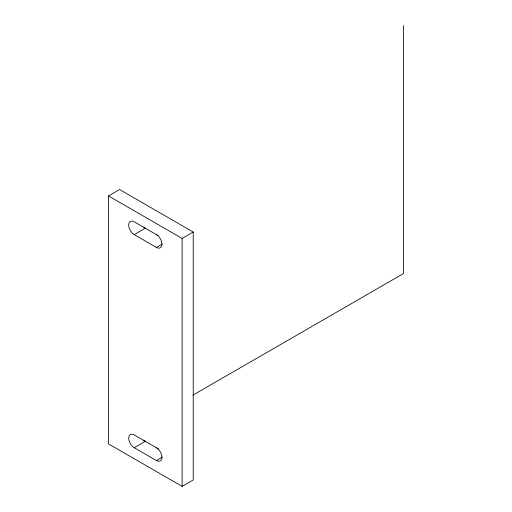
<?xml version="1.0" encoding="UTF-8"?>
<svg xmlns="http://www.w3.org/2000/svg" width="512" height="512" viewBox="0 0 512 512"><rect width="100%" height="100%" fill="white"/><g stroke="black" fill="none" stroke-linecap="round" stroke-linejoin="round"><path stroke-width="0.77" d="M108.486 195.936L119.578 189.53L193.222 232.051L193.222 479.994L182.131 486.4L108.486 443.878L108.486 195.936L182.131 238.451L193.222 232.051M158.08 235.584L134.214 221.805A7.84 4.531 60 0 0 128.672 225.005A7.84 4.531 60 0 0 134.214 234.611L145.306 228.205A7.84 4.531 60 0 1 143.872 227.162M134.214 234.611L156.403 247.418L162.272 244.026M192.986 395.098L403.514 273.549L403.514 25.6M158.752 449.082L134.214 434.918A7.84 4.531 60 0 0 128.672 438.118A7.84 4.531 60 0 0 134.214 447.725L145.306 441.318A7.84 4.531 60 0 1 143.872 440.275M134.214 447.725L156.403 460.531L162.272 457.139M182.131 238.451L182.131 486.4M156.403 234.611A7.84 4.531 60 0 1 161.946 244.218A7.84 4.531 60 0 1 156.403 247.418M156.403 447.725A7.84 4.531 60 0 1 161.946 457.325A7.84 4.531 60 0 1 156.403 460.531"/></g></svg>
